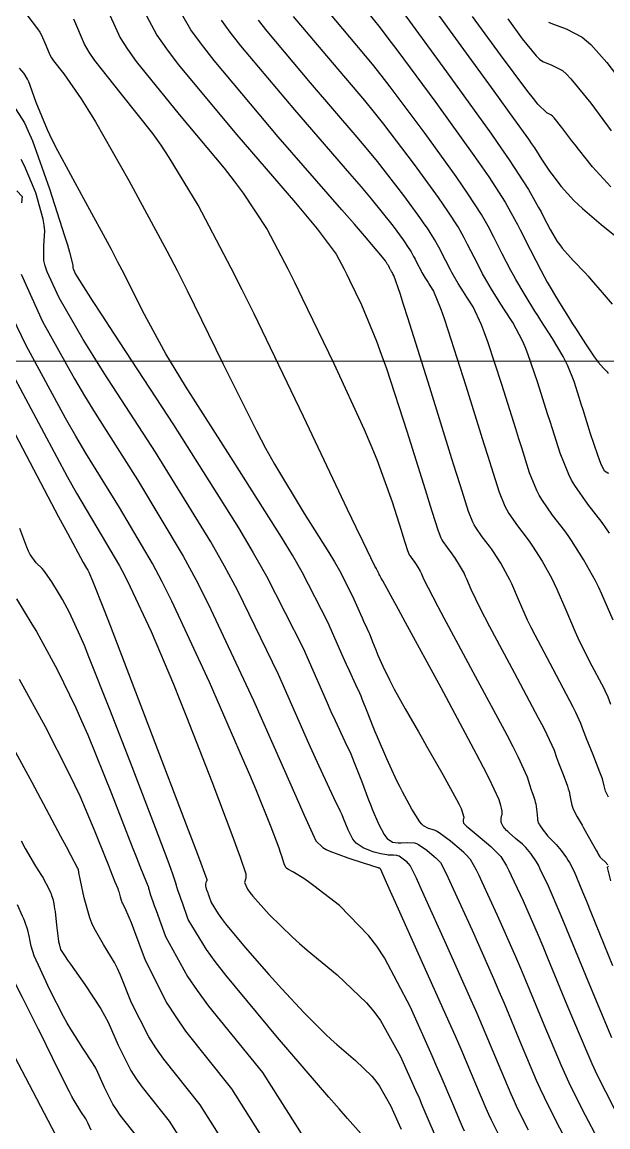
# Model space of a CAD drawing. Header units: metres. Extents: x 837117 to 838477, y 1189012 to 1191015.
# Drawn here: x 837736.2 to 837775.3, y 1189162.8 to 1189236.5 of the extents above; entities that cross this region are included whole.
import ezdxf

# ---------------------------------------------------------------- set-up
doc = ezdxf.new("R2010")
doc.units = ezdxf.units.M
doc.header["$LTSCALE"] = 0.3
doc.layers.add('COORD', color=7, linetype='Continuous', lineweight=20)
doc.layers.add('COTAS 10', color=1, linetype='Continuous')
doc.layers.add('COTAS INT', color=252, linetype='Continuous')

msp = doc.modelspace()

# ---------------------------------------------------------------- linework, layer by layer
at = {"layer": 'COORD'}
msp.add_line((837476.514, 1189213.872), (838476.514, 1189213.872), dxfattribs=at)
at = {"layer": 'COTAS 10'}
for points, elevation in [([(837741.724, 1189237.681), (837742.748, 1189235.448), (837743.241, 1189234.682), (837743.824, 1189233.853), (837746.687, 1189230.323), (837749.69, 1189226.744), (837750.362, 1189225.883), (837750.965, 1189225.078), (837752.567, 1189222.641), (837753.95, 1189220.013), (837754.415, 1189219.088), (837754.915, 1189218.077), (837757.019, 1189213.711), (837759.037, 1189209.299), (837759.485, 1189208.258), (837759.883, 1189207.296), (837760.92, 1189204.478), (837761.514, 1189202.578), (837761.633, 1189202.195), (837761.936, 1189201.232), (837762.028, 1189201.004), (837762.059, 1189200.945), (837762.092, 1189200.887), (837762.231, 1189200.689), (837762.386, 1189200.488), (837762.429, 1189200.428), (837762.473, 1189200.365), (837762.629, 1189200.122), (837762.782, 1189199.845), (837762.823, 1189199.762), (837762.864, 1189199.676), (837763.007, 1189199.341), (837763.622, 1189198.129), (837763.961, 1189197.49), (837764.372, 1189196.72), (837766.465, 1189192.843), (837768.559, 1189188.93), (837768.971, 1189188.137), (837769.31, 1189187.47), (837769.931, 1189186.112), (837770.077, 1189185.61), (837770.118, 1189185.482), (837770.159, 1189185.36), (837770.309, 1189184.962), (837770.44, 1189184.56), (837770.469, 1189184.436), (837770.496, 1189184.306), (837770.568, 1189183.789), (837770.613, 1189183.338), (837770.623, 1189183.249), (837770.632, 1189183.177), (837770.655, 1189183.046), (837770.717, 1189182.956), (837770.751, 1189182.908), (837770.792, 1189182.851), (837771, 1189182.562), (837771.235, 1189182.255), (837771.292, 1189182.185), (837771.347, 1189182.123), (837771.517, 1189181.954), (837771.712, 1189181.765), (837771.782, 1189181.689), (837771.859, 1189181.603), (837772.194, 1189181.209), (837772.557, 1189180.711), (837772.651, 1189180.56), (837772.743, 1189180.403), (837773.054, 1189179.788), (837773.627, 1189178.432), (837773.885, 1189177.808), (837774.185, 1189177.076), (837775.626, 1189173.535)], 1700), ([(837775.43, 1189202.378), (837775.178, 1189202.74), (837774.923, 1189203.095), (837773.975, 1189204.318), (837773.101, 1189205.554), (837772.894, 1189205.918), (837772.701, 1189206.291), (837772.127, 1189207.715), (837771.61, 1189209.337), (837771.452, 1189209.835), (837771.288, 1189210.354), (837770.645, 1189212.406), (837769.972, 1189214.355), (837769.79, 1189214.811), (837769.609, 1189215.229), (837768.971, 1189216.433), (837768.372, 1189217.361), (837768.217, 1189217.605), (837768.065, 1189217.844), (837767.555, 1189218.659), (837767.081, 1189219.461), (837766.953, 1189219.691), (837766.826, 1189219.925), (837766.378, 1189220.8), (837765.947, 1189221.656), (837765.831, 1189221.878), (837765.717, 1189222.093), (837765.315, 1189222.817), (837764.631, 1189223.872), (837764.338, 1189224.296), (837764, 1189224.777), (837762.407, 1189226.992), (837760.361, 1189229.678), (837759.738, 1189230.457), (837759.09, 1189231.251), (837756.545, 1189234.244), (837754.336, 1189236.869)], 1710), ([(837775.502, 1189225.491), (837774.288, 1189226.826), (837773.354, 1189228.003), (837773.126, 1189228.296), (837772.91, 1189228.575), (837772.239, 1189229.46), (837771.729, 1189230.092), (837771.614, 1189230.211), (837771.511, 1189230.306), (837771.238, 1189230.444), (837770.644, 1189231.024), (837770.34, 1189231.397), (837769.976, 1189231.862), (837768.153, 1189234.311), (837766.284, 1189236.871)], 1720), ([(837770.012, 1189162.54), (837769.286, 1189163.985), (837769.071, 1189164.448), (837768.851, 1189164.938), (837768.007, 1189166.936), (837766.939, 1189169.482), (837766.578, 1189170.318), (837766.188, 1189171.211), (837764.541, 1189174.911), (837763.054, 1189178.2), (837762.765, 1189178.834), (837762.528, 1189179.349), (837762.116, 1189180.21), (837762.005, 1189180.322), (837761.958, 1189180.365), (837761.904, 1189180.412), (837761.652, 1189180.625), (837761.37, 1189180.815), (837761.297, 1189180.848), (837761.227, 1189180.873), (837760.992, 1189180.893), (837760.731, 1189180.884), (837760.644, 1189180.891), (837760.551, 1189180.902), (837760.163, 1189180.976), (837759.718, 1189181.098), (837759.589, 1189181.14), (837759.458, 1189181.186), (837758.966, 1189181.379), (837758.505, 1189181.694), (837758.394, 1189181.817), (837758.29, 1189181.955), (837757.976, 1189182.579), (837757.668, 1189183.346), (837757.567, 1189183.573), (837757.461, 1189183.807), (837757.022, 1189184.707), (837756.162, 1189186.545), (837755.789, 1189187.371), (837755.358, 1189188.334), (837753.316, 1189192.955), (837750.584, 1189198.585), (837749.719, 1189200.183), (837748.805, 1189201.799), (837745.112, 1189207.778), (837741.689, 1189213.064), (837740.946, 1189214.243), (837740.292, 1189215.299), (837738.672, 1189218.084), (837737.884, 1189219.823), (837737.754, 1189220.22), (837737.663, 1189220.579), (837737.656, 1189221.569), (837737.723, 1189222.566), (837737.678, 1189222.931), (837737.607, 1189223.333), (837737.121, 1189225.104), (837736.375, 1189226.903), (837736.139, 1189227.323)], 1690), ([(837758.993, 1189162.106), (837757.931, 1189163.312), (837757.368, 1189163.96), (837756.688, 1189164.746), (837753.26, 1189168.72), (837749.798, 1189172.889), (837749.096, 1189173.797), (837748.506, 1189174.598), (837747.303, 1189176.604), (837746.905, 1189177.701), (837746.823, 1189177.929), (837746.753, 1189178.125), (837746.601, 1189178.562), (837746.537, 1189178.77), (837746.522, 1189178.822), (837746.509, 1189178.871), (837746.475, 1189179.03), (837746.278, 1189179.611), (837746.163, 1189179.927), (837746.022, 1189180.31), (837745.293, 1189182.254), (837744.252, 1189184.983), (837743.913, 1189185.861), (837743.553, 1189186.793), (837742.072, 1189190.602), (837740.671, 1189194.125), (837740.362, 1189194.877), (837740.086, 1189195.531), (837739.375, 1189197.086), (837738.896, 1189197.96), (837738.768, 1189198.186), (837738.641, 1189198.404), (837738.198, 1189199.131), (837737.774, 1189199.741), (837737.66, 1189199.885), (837737.548, 1189200.018), (837737.151, 1189200.408), (837736.748, 1189200.952), (837736.632, 1189201.182), (837736.512, 1189201.446), (837736.062, 1189202.686)], 1680), ([(837743.941, 1189162.052), (837742.758, 1189163.539), (837742.501, 1189163.908), (837742.274, 1189164.259), (837741.713, 1189165.372), (837741.27, 1189166.382), (837741.119, 1189166.668), (837740.956, 1189166.956), (837740.263, 1189168.018), (837739.455, 1189169.271), (837739.219, 1189169.679), (837738.977, 1189170.114), (837738.062, 1189171.906), (837737.292, 1189173.547), (837737.143, 1189173.887), (837737.02, 1189174.177), (837736.808, 1189174.808), (837736.753, 1189175.159), (837736.73, 1189175.271), (837736.704, 1189175.391), (837736.58, 1189175.877), (837736.388, 1189176.459), (837736.319, 1189176.638), (837736.242, 1189176.825), (837735.909, 1189177.566)], 1670)]:
    msp.add_lwpolyline(points, dxfattribs=dict(at, elevation=elevation))
at = {"layer": 'COTAS INT'}
for points, elevation in [([(837743.954, 1189237.964), (837745.194, 1189235.614), (837745.841, 1189234.697), (837746.621, 1189233.663), (837750.533, 1189228.965), (837754.457, 1189224.426), (837755.243, 1189223.492), (837755.899, 1189222.699), (837757.184, 1189221.001), (837757.708, 1189220.005), (837757.884, 1189219.654), (837758.074, 1189219.271), (837758.87, 1189217.617), (837759.871, 1189215.19), (837760.189, 1189214.319), (837760.525, 1189213.363), (837761.887, 1189209.192), (837763.107, 1189205.291), (837763.353, 1189204.505), (837763.559, 1189203.846), (837763.974, 1189202.528), (837764.162, 1189202.062), (837764.226, 1189201.939), (837764.294, 1189201.82), (837764.58, 1189201.415), (837764.898, 1189201.002), (837764.987, 1189200.878), (837765.075, 1189200.749), (837765.396, 1189200.249), (837765.71, 1189199.683), (837765.795, 1189199.512), (837765.878, 1189199.335), (837766.172, 1189198.648), (837766.79, 1189197.35), (837767.078, 1189196.789), (837767.416, 1189196.141), (837769.06, 1189193.071), (837770.67, 1189190.063), (837770.987, 1189189.453), (837771.248, 1189188.941), (837771.725, 1189187.897), (837771.884, 1189187.397), (837771.945, 1189187.227), (837772.013, 1189187.044), (837772.32, 1189186.271), (837772.613, 1189185.499), (837772.672, 1189185.316), (837772.722, 1189185.148), (837772.822, 1189184.653), (837772.913, 1189184.222), (837772.957, 1189184.095), (837773.009, 1189183.963), (837773.262, 1189183.458), (837773.593, 1189182.881), (837773.693, 1189182.705), (837773.796, 1189182.522), (837774.202, 1189181.801), (837774.55, 1189181.178), (837774.618, 1189181.056), (837774.673, 1189180.957), (837774.77, 1189180.781), (837774.835, 1189180.71), (837774.87, 1189180.676), (837774.914, 1189180.636), (837775.133, 1189180.443), (837775.319, 1189180.244)], 1702), ([(837775.356, 1189184.758), (837775.195, 1189185.079), (837775.162, 1189185.162), (837775.135, 1189185.243), (837775.077, 1189185.517), (837774.948, 1189185.99), (837774.875, 1189186.197), (837774.786, 1189186.437), (837774.332, 1189187.579), (837773.868, 1189188.728), (837773.772, 1189188.972), (837773.691, 1189189.184), (837773.519, 1189189.681), (837773.185, 1189190.411), (837773.003, 1189190.77), (837772.781, 1189191.196), (837771.656, 1189193.299), (837770.46, 1189195.562), (837770.195, 1189196.088), (837769.958, 1189196.571), (837769.338, 1189197.954), (837768.893, 1189198.995), (837768.766, 1189199.262), (837768.638, 1189199.52), (837768.163, 1189200.377), (837767.678, 1189201.133), (837767.544, 1189201.328), (837767.41, 1189201.516), (837766.929, 1189202.141), (837766.496, 1189202.754), (837766.393, 1189202.934), (837766.297, 1189203.119), (837766.013, 1189203.825), (837765.471, 1189205.542), (837765.213, 1189206.365), (837764.908, 1189207.338), (837763.417, 1189212.106), (837761.959, 1189216.752), (837761.674, 1189217.648), (837761.442, 1189218.375), (837761.032, 1189219.59), (837760.963, 1189219.696), (837760.945, 1189219.725), (837760.928, 1189219.752), (837760.869, 1189219.846), (837760.815, 1189219.938), (837760.8, 1189219.965), (837760.785, 1189219.991), (837760.734, 1189220.092), (837760.684, 1189220.191), (837760.658, 1189220.241), (837760.611, 1189220.324), (837760.533, 1189220.445), (837760.499, 1189220.494), (837760.46, 1189220.55), (837760.277, 1189220.804), (837759.075, 1189222.218), (837758.394, 1189223.003), (837757.563, 1189223.96), (837753.301, 1189228.839), (837749.018, 1189233.929), (837748.172, 1189235.019), (837747.474, 1189235.969), (837746.184, 1189238.247)], 1704), ([(837775.371, 1189206.36), (837775.302, 1189206.38), (837775.097, 1189206.53), (837774.849, 1189207.038), (837774.754, 1189207.284), (837774.647, 1189207.576), (837774.165, 1189209.011), (837773.656, 1189210.602), (837773.532, 1189210.992), (837773.415, 1189211.36), (837773.054, 1189212.506), (837772.643, 1189213.557), (837772.495, 1189213.865), (837772.332, 1189214.18), (837771.617, 1189215.381), (837770.842, 1189216.583), (837770.641, 1189216.899), (837770.444, 1189217.208), (837769.783, 1189218.263), (837769.17, 1189219.302), (837769.004, 1189219.6), (837768.839, 1189219.903), (837768.259, 1189221.036), (837767.702, 1189222.144), (837767.552, 1189222.432), (837767.403, 1189222.711), (837766.883, 1189223.648), (837765.997, 1189225.014), (837765.617, 1189225.563), (837765.18, 1189226.186), (837763.117, 1189229.054), (837760.79, 1189232.165), (837760.186, 1189232.942), (837759.599, 1189233.681), (837757.626, 1189236.046), (837756.109, 1189237.849)], 1712), ([(837758.708, 1189237.847), (837760.108, 1189236.112), (837760.634, 1189235.426), (837761.219, 1189234.652), (837763.827, 1189231.116), (837766.36, 1189227.595), (837766.897, 1189226.83), (837767.362, 1189226.156), (837768.451, 1189224.479), (837769.09, 1189223.328), (837769.272, 1189222.986), (837769.456, 1189222.633), (837770.14, 1189221.272), (837770.853, 1189219.881), (837771.055, 1189219.509), (837771.259, 1189219.143), (837772.012, 1189217.868), (837772.755, 1189216.677), (837772.953, 1189216.364), (837773.147, 1189216.058), (837773.819, 1189215.012), (837774.398, 1189214.156), (837774.534, 1189213.969), (837774.658, 1189213.804), (837775.019, 1189213.39), (837775.257, 1189213.146), (837775.305, 1189213.088), (837775.344, 1189213.035)], 1714), ([(837763.293, 1189237.93), (837764.962, 1189235.64), (837767.698, 1189231.878), (837769.022, 1189230.059), (837770.011, 1189228.68), (837770.226, 1189228.37), (837770.417, 1189228.091), (837770.894, 1189227.344), (837771.285, 1189226.734), (837771.42, 1189226.541), (837771.568, 1189226.338), (837772.202, 1189225.517), (837773.045, 1189224.589), (837773.324, 1189224.317), (837773.624, 1189224.04), (837774.875, 1189222.986), (837776.118, 1189221.974)], 1718), ([(837736.528, 1189236.977), (837737.233, 1189236.048), (837737.38, 1189235.822), (837737.505, 1189235.61), (837737.779, 1189234.955), (837738.047, 1189234.316), (837738.169, 1189234.114), (837738.311, 1189233.9), (837738.995, 1189233.038), (837740.157, 1189231.379), (837740.601, 1189230.663), (837741.098, 1189229.836), (837743.334, 1189225.923), (837745.868, 1189221.226), (837746.553, 1189219.905), (837747.23, 1189218.575), (837749.618, 1189213.697), (837751.872, 1189209.161), (837752.466, 1189208.046), (837753.047, 1189206.992), (837755.035, 1189203.697), (837756.689, 1189201.089), (837757.058, 1189200.468), (837757.39, 1189199.891), (837758.267, 1189198.174), (837758.797, 1189196.975), (837758.908, 1189196.726), (837759.005, 1189196.512), (837759.228, 1189196.035), (837759.362, 1189195.747), (837759.402, 1189195.652), (837759.444, 1189195.55), (837759.607, 1189195.126), (837759.815, 1189194.593), (837759.886, 1189194.423), (837759.962, 1189194.242), (837760.283, 1189193.506), (837760.73, 1189192.581), (837760.886, 1189192.282), (837761.055, 1189191.963), (837761.781, 1189190.656), (837762.663, 1189189.114), (837762.93, 1189188.648), (837763.208, 1189188.164), (837764.296, 1189186.272), (837765.211, 1189184.615), (837765.381, 1189184.279), (837765.513, 1189183.996), (837765.688, 1189183.418), (837765.648, 1189183.217), (837765.645, 1189183.172), (837765.646, 1189183.131), (837765.679, 1189183.023), (837765.884, 1189182.828), (837765.994, 1189182.733), (837766.126, 1189182.62), (837766.795, 1189182.063), (837767.502, 1189181.461), (837767.659, 1189181.319), (837767.798, 1189181.189), (837768.163, 1189180.809), (837768.545, 1189180.166), (837768.697, 1189179.87), (837768.868, 1189179.522), (837769.649, 1189177.837), (837770.651, 1189175.544), (837770.962, 1189174.812), (837771.287, 1189174.038), (837772.578, 1189170.895), (837773.904, 1189167.757), (837774.25, 1189166.987), (837774.587, 1189166.26), (837775.728, 1189163.991)], 1696), ([(837761.647, 1189237.139), (837764.537, 1189233.179), (837767.54, 1189229.004), (837768.176, 1189228.097), (837768.728, 1189227.298), (837770.019, 1189225.31), (837770.691, 1189224.121), (837770.852, 1189223.825), (837771.004, 1189223.544), (837771.463, 1189222.649), (837771.937, 1189221.846), (837772.098, 1189221.622), (837772.271, 1189221.397), (837773.001, 1189220.581), (837773.791, 1189219.755), (837774.002, 1189219.525), (837774.209, 1189219.294), (837774.929, 1189218.452), (837775.604, 1189217.663)], 1716), ([(837775.588, 1189168.697), (837774.102, 1189172.215), (837772.736, 1189175.557), (837772.423, 1189176.31), (837772.139, 1189176.988), (837771.351, 1189178.813), (837770.805, 1189179.963), (837770.674, 1189180.215), (837770.551, 1189180.439), (837770.178, 1189181.009), (837769.829, 1189181.396), (837769.72, 1189181.504), (837769.607, 1189181.613), (837769.156, 1189182.009), (837768.735, 1189182.373), (837768.641, 1189182.462), (837768.556, 1189182.546), (837768.331, 1189182.804), (837768.212, 1189183.027), (837768.194, 1189183.087), (837768.183, 1189183.148), (837768.198, 1189183.362), (837768.242, 1189183.562), (837768.248, 1189183.613), (837768.252, 1189183.662), (837768.248, 1189183.822), (837768.208, 1189184.03), (837768.19, 1189184.109), (837768.168, 1189184.197), (837768.065, 1189184.591), (837767.393, 1189186.011), (837767.014, 1189186.745), (837766.55, 1189187.628), (837764.176, 1189192.05), (837761.802, 1189196.424), (837761.339, 1189197.276), (837760.96, 1189197.974), (837760.29, 1189199.198), (837760.184, 1189199.382), (837760.161, 1189199.422), (837760.14, 1189199.459), (837760.085, 1189199.555), (837760.05, 1189199.617), (837760.042, 1189199.632), (837760.035, 1189199.647), (837760.013, 1189199.691), (837759.998, 1189199.726), (837759.995, 1189199.734), (837759.991, 1189199.743), (837759.981, 1189199.768), (837759.974, 1189199.788), (837759.972, 1189199.793), (837759.963, 1189199.811), (837759.953, 1189199.834), (837759.948, 1189199.844), (837759.943, 1189199.856), (837759.917, 1189199.913), (837759.876, 1189199.995), (837759.86, 1189200.022), (837759.842, 1189200.052), (837759.764, 1189200.176), (837758.977, 1189201.793), (837758.512, 1189202.764), (837757.942, 1189203.962), (837754.991, 1189210.176), (837751.692, 1189217.02), (837750.902, 1189218.615), (837750.165, 1189220.079), (837747.951, 1189224.282), (837746.032, 1189227.457), (837745.482, 1189228.273), (837744.924, 1189229.061), (837742.841, 1189231.68), (837741.054, 1189233.933), (837740.683, 1189234.49), (837740.365, 1189235.019), (837739.663, 1189236.688)], 1698), ([(837749.496, 1189236.62), (837750.081, 1189235.823), (837750.79, 1189234.909), (837754.382, 1189230.641), (837758.072, 1189226.39), (837758.842, 1189225.488), (837759.504, 1189224.704), (837760.987, 1189222.867), (837761.64, 1189221.959), (837761.779, 1189221.761), (837761.899, 1189221.588), (837762.179, 1189221.155), (837762.344, 1189220.858), (837762.391, 1189220.77), (837762.439, 1189220.679), (837762.615, 1189220.328), (837762.799, 1189219.969), (837762.851, 1189219.873), (837762.903, 1189219.779), (837763.098, 1189219.45), (837763.307, 1189219.116), (837763.369, 1189219.018), (837763.433, 1189218.918), (837763.678, 1189218.537), (837764.164, 1189217.326), (837764.38, 1189216.702), (837764.63, 1189215.953), (837765.827, 1189212.206), (837767.035, 1189208.344), (837767.293, 1189207.522), (837767.517, 1189206.807), (837768.051, 1189205.121), (837768.432, 1189204.176), (837768.56, 1189203.928), (837768.697, 1189203.687), (837769.277, 1189202.866), (837769.922, 1189202.029), (837770.101, 1189201.778), (837770.281, 1189201.517), (837770.929, 1189200.505), (837771.566, 1189199.358), (837771.738, 1189199.012), (837771.907, 1189198.654), (837772.503, 1189197.26), (837773.125, 1189195.792), (837773.312, 1189195.387), (837773.504, 1189194.982), (837774.251, 1189193.528), (837774.893, 1189192.329), (837775.019, 1189192.086), (837775.123, 1189191.882), (837775.313, 1189191.466), (837775.498, 1189190.971)], 1706), ([(837775.668, 1189196.567), (837774.922, 1189198.313), (837774.709, 1189198.762), (837774.494, 1189199.195), (837773.696, 1189200.633), (837772.883, 1189201.902), (837772.659, 1189202.228), (837772.434, 1189202.543), (837771.626, 1189203.592), (837770.899, 1189204.621), (837770.727, 1189204.923), (837770.566, 1189205.233), (837770.089, 1189206.418), (837769.564, 1189208.072), (837769.372, 1189208.678), (837769.162, 1189209.349), (837768.236, 1189212.306), (837767.301, 1189215.154), (837767.085, 1189215.756), (837766.887, 1189216.277), (837766.325, 1189217.485), (837765.903, 1189218.14), (837765.793, 1189218.312), (837765.686, 1189218.48), (837765.326, 1189219.055), (837764.992, 1189219.62), (837764.902, 1189219.782), (837764.812, 1189219.947), (837764.496, 1189220.564), (837764.193, 1189221.167), (837764.111, 1189221.324), (837764.031, 1189221.476), (837763.747, 1189221.986), (837763.265, 1189222.73), (837763.058, 1189223.029), (837762.82, 1189223.368), (837761.697, 1189224.929), (837759.933, 1189227.191), (837759.29, 1189227.972), (837758.581, 1189228.821), (837755.464, 1189232.443), (837752.563, 1189235.889), (837751.991, 1189236.627)], 1708), ([(837768.628, 1189236.701), (837769.6, 1189235.382), (837770.537, 1189234.241), (837770.76, 1189234.028), (837770.967, 1189233.86), (837771.583, 1189233.624), (837772.291, 1189233.267), (837772.557, 1189233.023), (837772.853, 1189232.715), (837774.174, 1189231.079), (837775.544, 1189229.245)], 1722), ([(837771.36, 1189236.495), (837771.504, 1189236.43), (837771.676, 1189236.358), (837772.538, 1189236.043), (837773.593, 1189235.479), (837773.887, 1189235.25), (837774.182, 1189234.991), (837775.252, 1189233.793), (837776.316, 1189232.395)], 1724), ([(837774.644, 1189161.954), (837773.823, 1189163.507), (837772.82, 1189165.502), (837772.524, 1189166.141), (837772.22, 1189166.818), (837771.055, 1189169.575), (837769.838, 1189172.52), (837769.501, 1189173.314), (837769.164, 1189174.1), (837767.946, 1189176.862), (837766.93, 1189179.081), (837766.719, 1189179.525), (837766.54, 1189179.894), (837766.147, 1189180.61), (837765.824, 1189180.935), (837765.688, 1189181.059), (837765.532, 1189181.197), (837764.8, 1189181.815), (837764.051, 1189182.379), (837763.884, 1189182.483), (837763.735, 1189182.564), (837763.343, 1189182.668), (837763.002, 1189182.84), (837762.885, 1189182.964), (837762.758, 1189183.122), (837762.216, 1189183.967), (837761.593, 1189185.127), (837761.414, 1189185.483), (837761.232, 1189185.854), (837760.553, 1189187.321), (837759.926, 1189188.758), (837759.777, 1189189.111), (837759.64, 1189189.444), (837759.233, 1189190.484), (837758.915, 1189191.312), (837758.833, 1189191.511), (837758.754, 1189191.697), (837758.493, 1189192.259), (837758.057, 1189193.189), (837757.869, 1189193.607), (837757.65, 1189194.095), (837756.617, 1189196.434), (837754.903, 1189199.787), (837754.257, 1189200.913), (837753.535, 1189202.125), (837750.307, 1189207.218), (837747.117, 1189212.191), (837746.42, 1189213.327), (837745.803, 1189214.36), (837744.245, 1189217.218), (837743.014, 1189219.689), (837742.604, 1189220.476), (837742.163, 1189221.308), (837740.318, 1189224.686), (837738.588, 1189227.907), (837738.219, 1189228.64), (837737.897, 1189229.305), (837737.134, 1189231.131), (837736.736, 1189232.267), (837736.645, 1189232.496), (837736.563, 1189232.688), (837736.335, 1189233.072), (837736.041, 1189233.421)], 1694), ([(837735.61, 1189230.947), (837736.365, 1189229.776), (837736.618, 1189229.221), (837736.89, 1189228.565), (837738.031, 1189225.363), (837739.041, 1189222.236), (837739.23, 1189221.628), (837739.38, 1189221.132), (837739.593, 1189220.272), (837739.594, 1189220.1), (837739.61, 1189220.038), (837739.633, 1189219.969), (837739.77, 1189219.667), (837740.884, 1189217.917), (837741.522, 1189216.935), (837742.304, 1189215.737), (837746.319, 1189209.614), (837750.655, 1189202.746), (837751.64, 1189201.077), (837752.531, 1189199.51), (837754.967, 1189194.695), (837756.504, 1189191.214), (837756.829, 1189190.489), (837757.11, 1189189.867), (837757.758, 1189188.483), (837758.146, 1189187.646), (837758.264, 1189187.37), (837758.385, 1189187.074), (837758.858, 1189185.843), (837759.338, 1189184.578), (837759.463, 1189184.262), (837759.585, 1189183.959), (837759.998, 1189182.986), (837760.381, 1189182.263), (837760.484, 1189182.118), (837760.586, 1189181.997), (837760.943, 1189181.759), (837761.307, 1189181.708), (837761.414, 1189181.704), (837761.523, 1189181.704), (837761.936, 1189181.744), (837762.395, 1189181.705), (837762.533, 1189181.657), (837762.675, 1189181.592), (837763.226, 1189181.22), (837763.718, 1189180.804), (837763.823, 1189180.712), (837763.915, 1189180.629), (837764.132, 1189180.41), (837764.534, 1189179.621), (837764.742, 1189179.179), (837764.992, 1189178.64), (837766.244, 1189175.886), (837767.676, 1189172.655), (837768.039, 1189171.816), (837768.389, 1189171.001), (837769.531, 1189168.255), (837770.535, 1189165.878), (837770.797, 1189165.294), (837771.053, 1189164.744), (837771.917, 1189163.024), (837772.626, 1189161.685)], 1692), ([(837735.86, 1189225.241), (837736.211, 1189224.846), (837736.172, 1189224.43)], 1688), ([(837765.752, 1189162.468), (837765.619, 1189162.755), (837765.482, 1189163.059), (837764.96, 1189164.296), (837764.194, 1189166.105), (837763.904, 1189166.769), (837763.581, 1189167.504), (837762.131, 1189170.749), (837760.391, 1189174.043), (837759.884, 1189174.809), (837759.366, 1189175.512), (837757.406, 1189177.525), (837755.69, 1189178.845), (837755.327, 1189179.111), (837755.012, 1189179.335), (837754.279, 1189179.783), (837753.937, 1189179.964), (837753.869, 1189180.019), (837753.813, 1189180.076), (837753.704, 1189180.3), (837753.552, 1189180.82), (837753.468, 1189181.064), (837753.366, 1189181.351), (837752.845, 1189182.747), (837751.822, 1189185.256), (837751.404, 1189186.244), (837750.926, 1189187.359), (837748.712, 1189192.445), (837746.209, 1189197.833), (837745.55, 1189199.138), (837744.905, 1189200.361), (837742.698, 1189204.105), (837740.459, 1189207.718), (837739.794, 1189208.86), (837739.11, 1189210.063), (837736.478, 1189214.917), (837734.325, 1189219.344)], 1686), ([(837736.135, 1189219.677), (837737.575, 1189216.501), (837739.701, 1189212.681), (837740.37, 1189211.552), (837741.074, 1189210.391), (837743.905, 1189205.941), (837746.955, 1189200.852), (837747.797, 1189199.289), (837748.638, 1189197.659), (837751.666, 1189191.216), (837754.14, 1189185.594), (837754.632, 1189184.482), (837755.041, 1189183.562), (837755.819, 1189181.849), (837756.287, 1189181.395), (837756.5, 1189181.271), (837756.749, 1189181.147), (837757.948, 1189180.702), (837759.117, 1189180.341), (837759.346, 1189180.269), (837759.536, 1189180.209), (837759.88, 1189180.096), (837759.948, 1189180.068), (837759.963, 1189180.062), (837759.976, 1189180.057), (837760.008, 1189180.046), (837760.026, 1189180.043), (837760.031, 1189180.042), (837760.035, 1189180.042), (837760.047, 1189180.043), (837760.058, 1189180.042), (837760.062, 1189180.04), (837760.065, 1189180.039), (837760.079, 1189180.03), (837760.091, 1189180.02), (837760.093, 1189180.017), (837760.095, 1189180.015), (837760.101, 1189180.01), (837760.522, 1189179.076), (837760.787, 1189178.489), (837761.116, 1189177.759), (837762.838, 1189173.935), (837764.7, 1189169.767), (837765.117, 1189168.82), (837765.49, 1189167.963), (837766.483, 1189165.616), (837767.167, 1189163.999), (837767.345, 1189163.602), (837767.519, 1189163.227), (837768.107, 1189162.057)], 1688), ([(837735.38, 1189213.334), (837738.518, 1189207.445), (837739.218, 1189206.169), (837739.843, 1189205.046), (837741.491, 1189202.268), (837742.71, 1189200.2), (837743.067, 1189199.523), (837743.431, 1189198.802), (837744.814, 1189195.826), (837746.309, 1189192.301), (837746.745, 1189191.235), (837747.189, 1189190.129), (837748.871, 1189185.811), (837750.279, 1189182.084), (837750.551, 1189181.35), (837750.771, 1189180.747), (837751.141, 1189179.647), (837751.15, 1189179.403), (837751.143, 1189179.339), (837751.131, 1189179.276), (837751.056, 1189179.061), (837751.246, 1189178.609), (837751.403, 1189178.397), (837751.604, 1189178.148), (837752.707, 1189176.932), (837754.252, 1189175.425), (837754.732, 1189174.991), (837755.236, 1189174.549), (837757.244, 1189172.896), (837759.206, 1189171.026), (837759.68, 1189170.448), (837760.124, 1189169.845), (837761.477, 1189167.447), (837762.481, 1189165.199), (837762.705, 1189164.69), (837762.905, 1189164.23), (837763.436, 1189162.976), (837763.798, 1189162.119)], 1684), ([(837734.283, 1189211.751), (837737.927, 1189204.827), (837738.642, 1189203.477), (837739.228, 1189202.373), (837740.284, 1189200.432), (837740.516, 1189200.038), (837740.584, 1189199.909), (837740.653, 1189199.772), (837740.916, 1189199.206), (837741.693, 1189197.243), (837742.086, 1189196.226), (837742.556, 1189195.003), (837744.897, 1189188.875), (837747.187, 1189182.858), (837747.624, 1189181.705), (837747.977, 1189180.774), (837748.54, 1189179.265), (837748.537, 1189179.197), (837748.531, 1189179.175), (837748.524, 1189179.151), (837748.483, 1189179.054), (837748.454, 1189178.927), (837748.455, 1189178.885), (837748.459, 1189178.839), (837748.504, 1189178.648), (837748.596, 1189178.379), (837748.629, 1189178.285), (837748.666, 1189178.182), (837748.826, 1189177.737), (837749.286, 1189176.97), (837749.512, 1189176.663), (837749.781, 1189176.315), (837751.106, 1189174.72), (837752.685, 1189172.919), (837753.113, 1189172.442), (837753.538, 1189171.975), (837755.043, 1189170.364), (837756.468, 1189168.933), (837756.844, 1189168.578), (837757.211, 1189168.242), (837758.466, 1189167.177), (837759.558, 1189166.137), (837759.822, 1189165.815), (837760.069, 1189165.479), (837760.822, 1189164.144), (837761.381, 1189162.893), (837761.505, 1189162.61)], 1682), ([(837735.842, 1189197.996), (837736.864, 1189196.317), (837737.157, 1189195.814), (837737.453, 1189195.294), (837738.557, 1189193.277), (837739.799, 1189190.714), (837740.182, 1189189.85), (837740.583, 1189188.919), (837742.172, 1189184.999), (837743.565, 1189181.438), (837743.841, 1189180.733), (837744.071, 1189180.15), (837744.506, 1189179.062), (837744.612, 1189178.806), (837744.634, 1189178.747), (837744.653, 1189178.695), (837744.693, 1189178.552), (837744.714, 1189178.447), (837744.721, 1189178.419), (837744.728, 1189178.392), (837744.756, 1189178.295), (837744.932, 1189177.804), (837745.032, 1189177.528), (837745.154, 1189177.192), (837745.78, 1189175.47), (837747.242, 1189172.788), (837747.892, 1189171.846), (837748.648, 1189170.818), (837752.26, 1189166.383), (837755.561, 1189161.162)], 1678), ([(837736.01, 1189192.628), (837737.739, 1189189.467), (837739.328, 1189186.367), (837739.703, 1189185.591), (837740.05, 1189184.85), (837741.072, 1189182.468), (837741.788, 1189180.645), (837741.942, 1189180.257), (837742.077, 1189179.919), (837742.407, 1189179.117), (837742.586, 1189178.674), (837742.626, 1189178.562), (837742.662, 1189178.454), (837742.755, 1189178.106), (837742.839, 1189177.808), (837742.868, 1189177.733), (837742.9, 1189177.661), (837743.036, 1189177.427), (837743.342, 1189176.753), (837743.481, 1189176.403), (837743.643, 1189175.983), (837744.424, 1189173.877), (837745.875, 1189171.001), (837746.459, 1189170.095), (837747.123, 1189169.141), (837750.18, 1189165.3), (837752.921, 1189160.965)], 1676), ([(837750.281, 1189160.768), (837748.1, 1189164.217), (837745.668, 1189167.274), (837745.14, 1189168.032), (837744.675, 1189168.753), (837743.52, 1189171.042), (837742.781, 1189172.881), (837742.578, 1189173.319), (837742.376, 1189173.725), (837741.65, 1189174.934), (837741.012, 1189176.022), (837740.864, 1189176.353), (837740.729, 1189176.696), (837740.349, 1189178.04), (837740.109, 1189179.193), (837740.063, 1189179.415), (837740.025, 1189179.596), (837739.964, 1189179.901), (837739.961, 1189179.927), (837739.961, 1189179.933), (837739.96, 1189179.938), (837739.958, 1189179.949), (837739.955, 1189179.956), (837739.955, 1189179.958), (837739.954, 1189179.961), (837739.949, 1189179.97), (837739.944, 1189179.981), (837739.942, 1189179.985), (837739.939, 1189179.988), (837739.929, 1189180.004), (837739.455, 1189180.893), (837739.16, 1189181.448), (837738.794, 1189182.137), (837736.88, 1189185.738), (837734.551, 1189189.991)], 1674), ([(837736.135, 1189181.843), (837736.413, 1189181.343), (837737.108, 1189180.163), (837737.509, 1189179.528), (837737.602, 1189179.373), (837737.687, 1189179.226), (837737.929, 1189178.768), (837738.098, 1189178.393), (837738.137, 1189178.298), (837738.172, 1189178.207), (837738.269, 1189177.913), (837738.35, 1189177.489), (837738.376, 1189177.316), (837738.402, 1189177.12), (837738.508, 1189176.211), (837738.617, 1189175.317), (837738.646, 1189175.13), (837738.674, 1189174.968), (837738.772, 1189174.603), (837739.079, 1189174.124), (837739.239, 1189173.891), (837739.432, 1189173.614), (837740.402, 1189172.25), (837741.461, 1189170.627), (837741.71, 1189170.187), (837741.941, 1189169.75), (837742.617, 1189168.207), (837743.475, 1189166.506), (837743.82, 1189165.97), (837744.213, 1189165.406), (837746.021, 1189163.135), (837747.642, 1189160.571)], 1672), ([(837775.349, 1189180.162), (837775.273, 1189180.067), (837775.489, 1189179.168)], 1702), ([(837740.809, 1189162.537), (837740.6, 1189163.014), (837740.529, 1189163.149), (837740.452, 1189163.285), (837740.124, 1189163.787), (837739.678, 1189164.512), (837739.526, 1189164.79), (837739.361, 1189165.1), (837738.663, 1189166.496), (837737.816, 1189168.228), (837737.557, 1189168.75), (837737.287, 1189169.291), (837736.225, 1189171.397), (837735.302, 1189173.234)], 1668), ([(837738.428, 1189162.255), (837736.217, 1189166.495), (837733.958, 1189170.737)], 1666)]:
    msp.add_lwpolyline(points, dxfattribs=dict(at, elevation=elevation))

doc.saveas('drawing.dxf')
